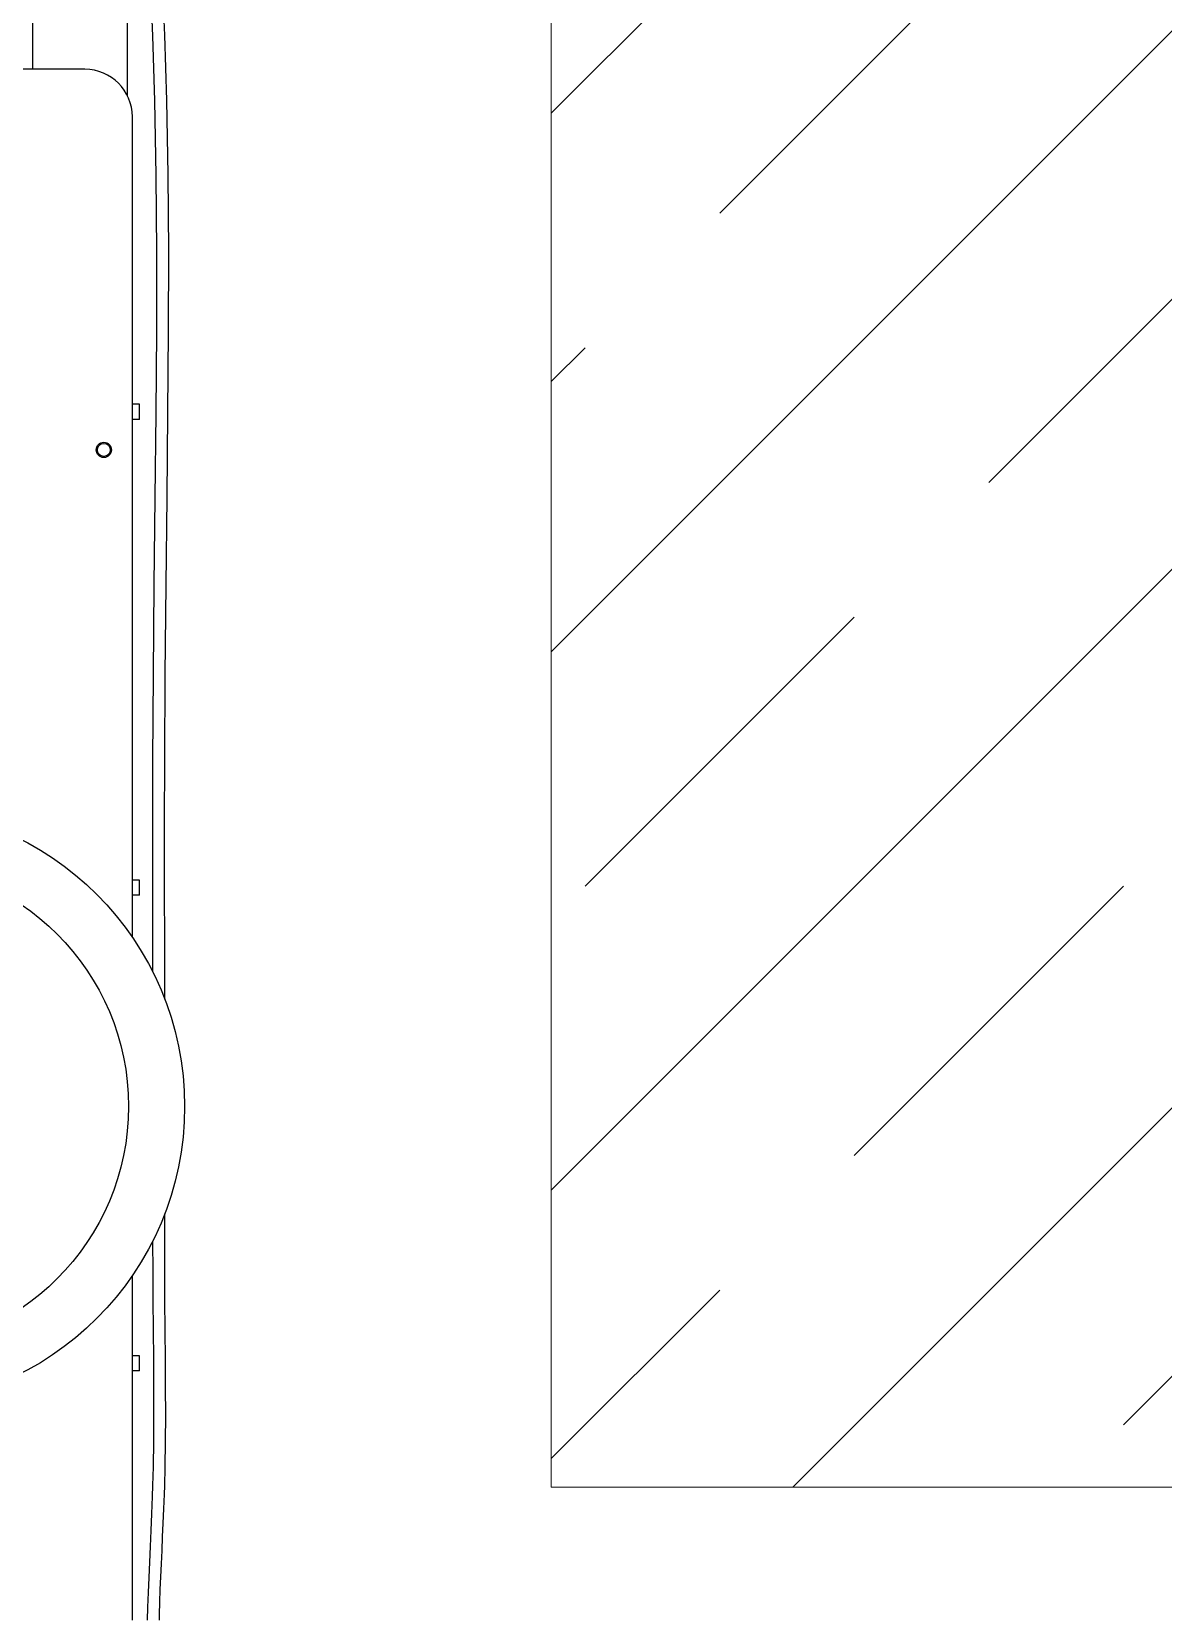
# Model space of a CAD drawing. Extents: x -18489 to 195597, y -1599 to 112111.
# Drawn here: x -16662.1 to -16602.7, y 8099.3 to 8182.8 of the extents above; entities that cross this region are included whole.
import ezdxf

# ---------------------------------------------------------------- set-up
doc = ezdxf.new("R2010")
doc.units = 0
doc.header["$LTSCALE"] = 100
doc.layers.add('188K-SM-03-F10-MECH-EQ-Y2257103$0$Micron CUP L10 CDA EQU$0$M-EQPM-AD', color=5, linetype='Continuous')

# ---------------------------------------------------------------- blocks, each defined once
blk = doc.blocks.new('188K-SM-03-F10-MECH-EQ-Y2257103$0$Micron CUP L10 CDA EQU$0$XCM7Q30CDA-200K$0$xCUP-L40-M03-HVAC-EQ$0$xCUP-L40-M03-HVAC-EQ$0$XCUP-L40-HVAC-EQ$0$C700')
for p, q in [((-709.77, 324.49), (-709.77, 143.45)), ((-713.55, 193.53), (-709.77, 193.53)), ((-713.55, 193.53), (-713.55, 185.58)), ((-713.55, 185.58), (-709.77, 185.58)), ((-726.75, 126.86), (-726.75, 110.99)), ((-720.4, 125.35), (-720.4, 126.86)), ((-720.4, -29.81), (-720.4, -16.13)), ((-709.77, -34.22), (-709.77, -465.15)), ((-713.55, -56.36), (-709.77, -56.36)), ((-713.55, -56.36), (-713.55, -64.31)), ((-713.55, -64.31), (-709.77, -64.31)), ((-713.55, -306.25), (-709.77, -306.25)), ((-713.55, -306.25), (-713.55, -314.2)), ((-713.55, -314.2), (-709.77, -314.2)), ((-707.28, -476), (-707.28, -715.33)), ((-684.79, -490.14), (-643.91, -490.14)), ((-657.3, -650.57), (-657.3, -490.14))]:
    blk.add_line(p, q)
for points in [[(-723.96, 324.49), (-724.02, 321.42), (-724.21, 314.95), (-724.44, 308.37), (-724.72, 301.68), (-725.02, 294.83), (-725.35, 287.86), (-725.68, 280.77), (-726.01, 273.47), (-726.33, 265.95), (-726.61, 258.28), (-726.75, 253.89)], [(-720.4, 253.71), (-720.22, 259.55), (-719.87, 268.52), (-719.49, 277.3), (-719.09, 285.78), (-718.71, 293.97), (-718.35, 302.02), (-718.03, 309.91), (-717.78, 317.59), (-717.6, 324.49)], [(-726.75, 253.89), (-726.98, 244.12), (-727.18, 230.66), (-727.27, 216.73), (-727.26, 202.33), (-727.17, 187.46), (-727.04, 172.13), (-726.9, 156.33), (-726.78, 140.07), (-726.75, 126.86)], [(-720.4, 126.86), (-720.44, 140.03), (-720.55, 156.26), (-720.69, 172.04), (-720.82, 187.36), (-720.91, 202.21), (-720.92, 216.6), (-720.84, 230.51), (-720.64, 243.95), (-720.4, 253.71)], [(-726.75, -1.77), (-726.75, -13.56), (-726.74, -29.8)], [(-726.74, -29.8), (-726.73, -60.9), (-726.73, -75.75), (-726.73, -90.14), (-726.73, -104.07), (-726.74, -117.53), (-726.75, -127.02)], [(-720.4, -127.03), (-720.39, -117.54), (-720.38, -104.08), (-720.38, -90.15), (-720.38, -75.76), (-720.38, -60.9), (-720.4, -29.81)], [(-726.75, -127.02), (-726.97, -172.24), (-727.44, -219.35), (-728, -265.13), (-728.49, -309.57), (-728.81, -352.66), (-728.85, -394.4), (-728.53, -434.79), (-727.8, -473.81), (-726.75, -507.97)], [(-720.4, -507.74), (-721.46, -473.59), (-722.18, -434.59), (-722.5, -394.23), (-722.46, -352.52), (-722.14, -309.45), (-721.65, -265.04), (-721.09, -219.29), (-720.62, -172.21), (-720.4, -127.03)], [(-726.75, -507.97), (-725.44, -539.13), (-723.71, -572.88), (-721.74, -605.9), (-719.6, -637.95), (-717.33, -669.01), (-714.96, -699.36), (-712.49, -729.04), (-711.68, -738.38)], [(-705.35, -737.92), (-707.17, -716.64), (-709.46, -688.43), (-711.67, -659.62), (-713.78, -630.2), (-715.76, -599.9), (-717.59, -568.73), (-719.19, -536.91), (-720.4, -507.74)]]:
    blk.add_lwpolyline(points)
for centre, radius in [((-579.83, 54.61), 157.41), ((-579.83, 54.61), 127.94), ((-694.78, -290.23), 4), ((-694.78, -290.23), 3.4)]:
    blk.add_circle(centre, radius)
blk.add_arc((-684.79, -465.15), 24.99, 180, 270)
blk = doc.blocks.new('188K-SM-03-F10-MECH-EQ-Y2257103')
at = {"layer": '188K-SM-03-F10-MECH-EQ-Y2257103$0$Micron CUP L10 CDA EQU$0$M-EQPM-AD', "lineweight": 0, "ltscale": 0.1}
h = blk.add_hatch(dxfattribs=at)
h.set_pattern_fill('JIS_STN_1E', color=256, scale=20)
h.set_pattern_definition([(45, (5506.516, 706.187), (-14.142136, 14.142136), []), (45, (5520.616, 706.187), (-14.142136, 14.142136), [20, -10])])
h.paths.add_polyline_path([(-16634.806, 8106.329), (-16504.806, 8106.329), (-16504.806, 8386.329), (-16634.806, 8386.329)])
blk.add_lwpolyline([(-16634.806, 8106.329), (-16504.806, 8106.329), (-16504.806, 8386.329), (-16634.806, 8386.329)], close=True, dxfattribs=at)
at = {"layer": '188K-SM-03-F10-MECH-EQ-Y2257103$0$Micron CUP L10 CDA EQU$0$M-EQPM-AD', "lineweight": 0, "ltscale": 0.1, "xscale": 0.1, "yscale": 0.1, "zscale": 0.1, "rotation": 179.9999999999998}
blk.add_blockref('188K-SM-03-F10-MECH-EQ-Y2257103$0$Micron CUP L10 CDA EQU$0$XCM7Q30CDA-200K$0$xCUP-L40-M03-HVAC-EQ$0$xCUP-L40-M03-HVAC-EQ$0$XCUP-L40-HVAC-EQ$0$C700', (-16727.789, 8131.79), dxfattribs=at)

msp = doc.modelspace()

# ---------------------------------------------------------------- block references
msp.add_blockref('188K-SM-03-F10-MECH-EQ-Y2257103', (0, 0))

doc.saveas('drawing.dxf')
